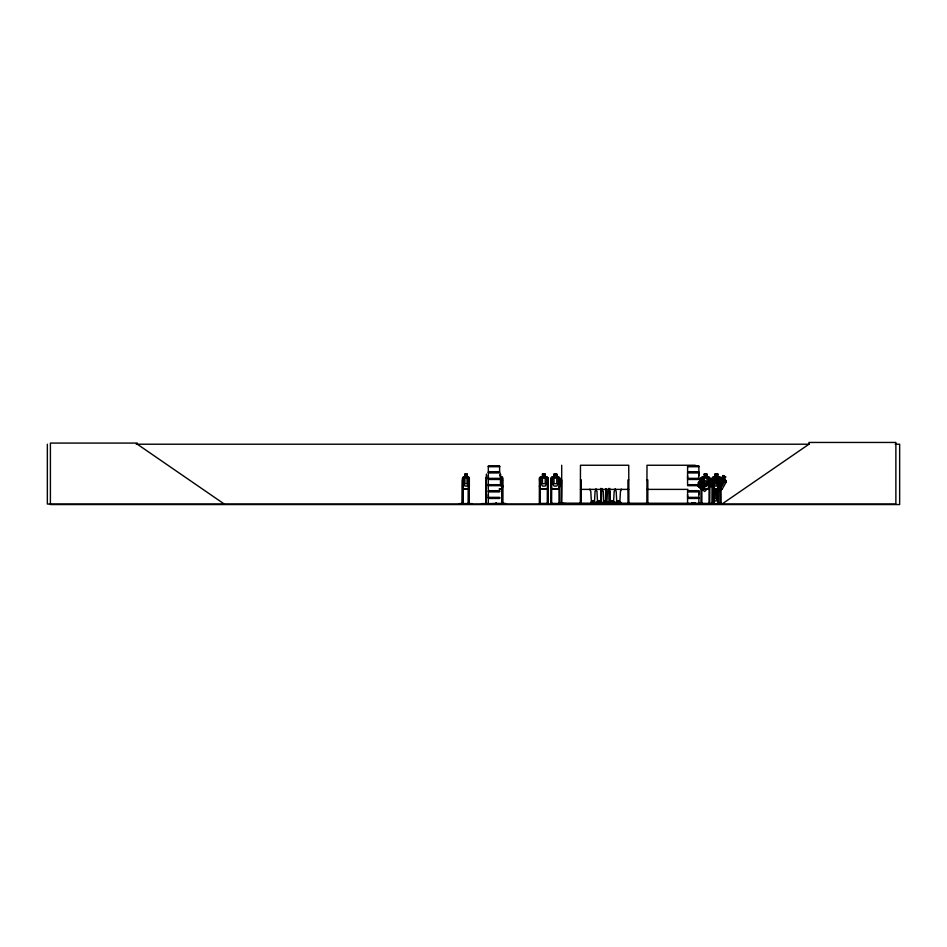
<?xml version="1.0" encoding="UTF-8"?>
<svg xmlns="http://www.w3.org/2000/svg" width="947" height="947" viewBox="0 0 947 947"><rect width="100%" height="100%" fill="white"/><g stroke="black" fill="none" stroke-linecap="round" stroke-linejoin="round"><path stroke-width="1.42" d="M499.614 497.341L488.321 497.341L488.332 494.571M499.614 478.353L488.321 478.353L488.332 475.583M687.581 497.341L687.581 491.789L698.874 491.789L698.862 497.341L687.581 497.341L687.593 494.571M687.581 478.353L687.581 472.813L698.874 472.813L698.862 478.353L687.581 478.353L687.593 475.583M698.862 494.571L698.862 491.789M698.862 475.583L698.862 472.813M481.55 504.029L505.639 503.97M481.621 504.029L490.664 504.029M486.285 489.019L486.237 486.06M566.069 503.579L551.805 503.413M486.379 486.06L486.415 483.68L486.344 489.019M486.237 478.14L486.344 477.051L486.249 504.041L486.379 474.08M687.333 503.591L699.324 504.029L699.253 503.295M592.846 501.484L592.739 500.892M605.287 500.939L605.476 501.567L605.571 500.892M611.951 500.939L612.141 501.567L612.236 500.892M618.64 501.223L617.941 501.212L618.592 501.472M612.413 501.212L611.774 501.401M717.518 503.934L718.098 500.963L717.601 503.934M718.335 486.06L717.743 489.019L718.299 486.071M698.46 482.437L701.372 483.23C699.004 479.289 702.65 478.01 702.319 483.266L706.131 484.272L705.598 485.113M722.301 504.041L709.729 503.591L722.336 503.591M709.717 503.97L722.336 503.97M468.505 489.019L469.345 486.071L469.345 478.093L468.481 477.051M502.668 486.06L501.91 488.924L499.318 488.924M501.969 489.019L502.81 486.071M459.319 503.591L472.174 503.591M492.771 503.591L505.591 503.544L481.561 503.591M605.109 501.401L605.749 501.212M559.76 486.06L558.766 488.924L551.935 488.924M720.88 486.06L719.886 488.924L713.055 488.924M720.975 486.071L719.957 489.019L712.984 489.019L712.073 486.071M488.25 484.876L499.625 485.053M550.74 503.591L550.953 478.105L551.9 477.051L553.924 477.051L553.924 474.08L556.883 474.08L556.883 477.051L558.813 477.051L559.855 478.093L559.855 486.071L558.837 489.019L551.864 489.019L550.953 486.071M579.848 504.029L579.872 503.295M580.345 503.922L580.475 465.249L628.737 465.249L628.891 503.544M600.718 503.544L601.357 503.65C599.711 504.775 602.043 499.554 601.452 503.993L601.617 488.427M646.86 503.544L647.002 465.249L695.276 465.249M700.934 503.922L701.064 479.916L701.881 479.916L701.881 504.041M500.478 486.06L501.602 483.68L501.602 478.14L500.478 477.146L500.407 474.175M713.849 503.828L713.233 493.02L713.825 491.955L717.589 491.955M714.014 477.051L713.411 504.041M599.001 500.939L599.179 501.567L598.895 500.892M718.56 480.709L719.945 478.306L721.721 478.199L723.212 475.619L725.603 477.004M724.254 479.549L725.923 480.508L726.302 481.94L722.312 488.841L719.957 490.889L716.334 488.806M539.482 478.152L540.37 477.146L547.2 477.146M701.218 478.152L702.106 477.146L708.936 477.146M590.443 504.029L591.011 502.076M593.816 504.029L594.988 503.331M595.272 504.017L594.089 504.029M597.095 504.017L598.078 503.993L596.515 504.029M597.794 504.017L596.29 504.041L596.574 503.331M601.404 503.828L599.889 504.029L600.824 504.017L600.8 488.427M602.979 503.331L602.623 504.029M602.884 504.029L603.097 502.076L603.452 503.331M602.86 503.65L604.079 504.017M604.34 504.017L603.464 504.041M607.69 503.828L606.151 504.005L607.643 503.65L607.631 502.076M609.548 503.331L609.288 504.029M613.68 504.017L614.319 502.076L614.556 504.017M616.426 503.331L616.047 502.076L615.574 504.029M616.071 502.076L615.834 504.029M615.834 503.331L617.29 504.017L616.071 503.65M617.314 503.993L616.911 503.828M619.717 503.804L620.96 503.993L619.208 504.029M620.664 504.017L619.48 504.029M699.762 479.466L702.07 477.051L704.083 477.051M698.353 478.069L699.762 479.608L701.159 478.211L702.556 478.211M722.241 488.782L719.945 490.771L716.394 488.723M722.016 504.041L808.951 444.214L808.951 442.45L895.874 442.45L895.874 504.041L47.35 504.041L47.35 444.214M713.659 478.14L715.139 477.146L715.127 474.08M718.595 484.331L720.418 483.242C719.211 487.729 722.703 488.723 721.247 482.994C726.763 481.49 724.147 478.933 721.034 482.07C722.419 477.667 718.501 477.454 720.193 482.366L718.027 483.609M719.661 487.291L722.135 485.977L724.905 481.183L724.124 479.584L725.745 476.968L723.165 475.489L721.685 478.057L718.004 477.051M705.598 485.077L702.343 484.13C704.722 488.096 701.502 490.061 701.431 484.118L697.963 483.219M590.182 504.029L590.419 503.331M597.131 504.041L596.574 503.65L614.319 503.65M603.724 504.041L603.132 503.65M606.459 503.828L607.418 503.331M609.477 503.828L611.028 503.993L609.525 503.65M613.763 504.041L612.875 504.041L614.047 503.65L614.283 502.076M539.115 503.982L540.24 503.165M687.558 484.828L698.886 485.113M718.584 477.489L719.933 477.051L720.975 478.093L721.141 503.97M699.762 479.608L701.514 479.253L705.432 483.183L706.06 485.906L704.095 487.871L701.372 487.232L698.424 484.296M136.226 444.214L809.401 444.214M895.211 444.214L899.65 444.214L899.65 504.55L50.404 504.55L50.404 443.078L137.339 443.078L137.339 444.214L224.261 504.041M488.309 466.125L499.625 466.125M687.581 466.125L698.886 466.125M499.625 466.35L488.309 466.35L488.332 471.701L499.614 471.701L499.614 466.35M488.332 466.682L499.602 466.682M687.593 466.682L698.862 466.682M488.25 472.08L499.696 472.08M687.51 472.08L698.957 472.08M488.25 472.423L499.696 472.423M687.51 472.423L698.957 472.423M499.614 472.813L488.321 472.813L488.321 478.353M467.096 474.08L464.788 474.08L464.859 477.146L463.793 478.14L463.793 483.68L464.918 486.06L467.025 486.06L468.149 483.68L468.149 478.14L467.025 477.146L467.037 474.08M500.549 474.08L500.478 477.146L501.981 477.146L502.668 478.14M464.859 474.175L467.025 474.175M542.453 474.175L545.223 474.175L545.223 477.146L546.703 478.14L546.703 483.68L545.223 486.06L542.453 486.06L540.974 483.68L540.974 478.14L542.453 477.146L542.359 474.08L545.318 474.08L545.318 477.051L547.248 477.051L548.289 478.093L548.289 486.071L547.271 489.019L540.299 489.019L539.388 486.071M704.189 474.175L706.959 474.175L706.959 477.146L708.439 478.14L708.439 483.68L706.959 486.06L704.189 486.06L702.698 483.68L702.698 478.14L704.189 477.146L704.083 474.08L707.054 474.08L707.054 477.051L708.983 477.051L710.025 478.093L710.025 486.071L709.007 489.019L702.035 489.019L701.123 486.071L701.123 478.105L702.603 478.105L708.238 483.751L709.611 486.557L704.675 491.493L698.188 486.296M715.092 474.175L717.909 474.175M464.847 477.051L463.249 477.051L462.538 478.105L462.42 504.041M467.037 477.051L468.552 477.051M500.478 477.051L502.005 477.051M542.359 477.051L540.335 477.051L539.388 478.105L539.328 504.041M715.127 477.051L713.02 477.051L712.073 478.105L711.931 503.97L711.919 503.165L712.925 503.165M716.678 477.051L717.814 477.051L718.382 478.093L718.276 504.041M551.935 477.146L558.766 477.146L559.76 478.14L559.76 504.041M713.055 477.146L719.886 477.146L725.84 480.567L726.195 481.928M468.576 489.019L463.225 489.019L462.598 478.105L463.355 477.146L468.516 477.146L469.345 478.093M713.411 478.105L713.73 492.689M488.25 478.744L499.696 478.744M687.51 478.744L698.957 478.744M488.25 479.087L499.696 479.087M687.51 479.087L698.957 479.087M499.614 479.478L488.321 479.478L488.321 484.817L499.625 484.817M698.874 479.478L687.581 479.478L687.581 484.817L698.886 484.828M469.203 479.916L468.374 479.916L468.303 504.041M486.296 479.916L485.977 504.041M502.668 479.916L501.839 479.916L501.969 504.041M539.328 479.916L540.145 479.916L540.24 504.041M548.195 479.916L547.378 479.916L547.283 504.041M550.894 479.916L551.71 479.916L551.616 504.041M559.76 479.916L558.943 479.916L559.038 504.041M561.701 479.916L561.393 504.041M580.475 479.916L581.292 479.916L581.198 504.041M628.749 479.916L627.92 479.916L628.027 504.041M647.002 479.916L647.819 479.916L647.819 504.041M709.93 479.916L709.114 479.916L709.019 504.041M712.014 479.916L712.831 479.916L712.925 504.041M713.47 479.916L714.18 479.916M720.88 479.916L720.051 479.916L720.146 504.041M488.332 484.675L499.602 484.675M687.593 484.675L698.862 484.675M499.625 485.314L488.309 485.338L488.332 490.676L499.614 490.676M687.581 485.314L698.886 485.314M488.332 485.657L499.602 485.657M687.593 485.657L698.862 485.657M462.538 486.071L463.296 489.019M469.345 486.071L468.457 488.924L463.284 488.924M713.411 486.071L714.038 488.924M540.37 488.924L547.2 488.924M702.106 488.924L708.936 488.924M499.318 489.019L502.028 489.019M580.475 489.386L628.737 489.386M647.002 489.386L687.96 489.386M687.581 490.676L698.874 490.676M488.25 491.067L499.696 491.067M687.51 491.067L698.957 491.067M488.25 491.41L499.696 491.41M687.51 491.41L698.957 491.41M499.614 491.789L488.321 491.789L488.321 497.341M488.25 497.72L499.696 497.72M687.51 497.72L698.957 497.72M488.25 498.063L499.696 498.063M687.51 498.063L698.957 498.063M499.614 498.453L488.321 498.453L488.297 504.029M713.316 500.975L713.813 503.934L713.92 479.916M596.811 502.076L597.19 503.331M607.654 502.076L607.643 503.65M462.207 503.165L463.19 503.165L463.19 504.041M468.292 503.165L469.274 503.165M486.391 503.165L485.835 504.041M502.739 503.165L501.756 503.165L501.768 504.041M547.283 503.165L548.289 503.165L548.289 504.041L548.195 478.14M550.799 503.165L551.805 503.165L551.805 504.041M561.299 503.165L700.129 503.295L700.129 504.041M700.969 503.165L701.976 503.165L701.976 504.041M709.019 503.165L710.12 503.97M713.387 503.165L714.251 503.165M718.666 503.165L717.802 503.165L717.826 504.041M720.975 503.165L719.957 503.165L719.957 504.041M540.24 503.413L547.283 503.413M701.976 503.413L709.019 503.413M615.81 503.65L620.605 503.65M594.574 504.017L595.556 503.993L595.213 502.076L595.213 503.65L590.679 503.65M687.558 504.029L687.581 498.453L698.874 498.453L698.874 503.804M559.937 503.97L559.855 503.165L558.848 503.165L558.848 504.041M698.27 486.237L701.999 489.966M501.946 477.051L502.81 478.093L502.739 504.041M717.731 477.051L718.098 504.041M708.155 483.81L709.492 486.533M713.47 486.06L714.002 489.019M720.774 503.165L720.774 504.041M719.4 483.68L719.4 478.14L717.909 477.146L718.004 474.08L715.044 474.08L714.287 483.68L715.092 486.06L716.619 486.06L717.435 483.68L716.678 474.08M718.584 504.041L718.595 479.916L717.885 479.916L717.885 504.041M717.412 475.666L717.412 474.672L715.364 474.672L715.364 475.666L716.346 475.666L716.346 474.672M716.761 474.08L716.701 477.146M716.536 488.983L716.536 491.955M716.453 488.983L717.21 498.584L716.406 500.963L714.902 500.963L714.085 498.584L714.843 488.983M714.926 488.983L714.985 492.049M714.18 485.586L714.18 492.689M714.168 503.165L714.227 504.041M713.967 503.165L713.967 504.041M713.73 503.165L713.671 504.041M712.748 503.165L712.736 504.041M712.168 478.152L712.168 486.06M709.93 478.14L709.765 503.544M709.208 503.165L709.208 504.041M701.159 503.165L701.159 504.041M695.37 503.165L695.335 504.041M695.181 503.165L695.051 504.041L694.956 503.165M694.601 503.165L694.636 504.041L694.459 503.165M694.364 503.413L694.364 504.041M693.133 503.165L693.05 504.041M692.991 503.165L692.979 504.041M691.724 503.165L691.795 504.041M691.606 503.165L691.606 504.041M647.914 503.165L647.914 504.041M647.097 503.165L647.097 504.041M646.114 503.295L646.114 504.041M629.779 503.295L629.779 504.041M628.642 503.165L628.654 504.041M627.837 503.165L627.825 504.041M619.03 503.331L619.03 500.691L617.645 500.691L617.645 503.331M612.745 503.331L612.745 500.691L611.36 500.691L611.36 503.331M610.14 503.331L609.761 502.076L609.785 504.041L609.667 488.427M608.85 488.427L608.945 504.041M608.755 503.165L608.755 504.041M606.056 504.041L606.08 500.691L604.695 500.691L604.695 503.331M605.962 488.628L605.95 504.041M605.642 488.628L605.642 504.041M605.607 503.165L605.547 504.041M601.712 503.165L601.712 504.041M599.794 503.331L599.794 500.691L598.409 500.691L598.409 503.331M596.847 502.076L596.811 503.65M593.639 503.331L593.639 500.691L592.254 500.691L592.254 503.331M581.387 503.165L581.387 504.041M580.57 503.165L580.57 504.041M563.145 503.295L563.145 504.041M561.701 465.249L561.701 504.041M551.047 478.152L551.047 486.06M550.988 503.165L550.988 504.041M547.473 503.165L547.473 504.041M540.05 503.165L540.05 504.041M502.466 479.916L502.466 504.041M502.36 503.165L502.324 504.041M502.04 479.916L502.04 504.041M500.478 478.14L500.478 483.68M500.099 474.672L500.099 475.666M496.548 503.165L496.619 504.041M496.417 504.041L496.346 503.165L496.216 504.041M496.062 503.165L495.932 504.041M469.274 478.093L469.191 504.041M469.002 479.916L469.002 504.041M468.86 503.165L468.718 504.041M468.587 479.916L468.516 504.041M462.976 504.041L463.119 479.916L462.29 479.916L462.219 504.041M462.905 479.916L462.905 504.041M462.633 503.165L462.598 504.041M621.339 489.114A3.019 3.019 0 0 1 620.451 491.256L619.823 502.881L616.805 502.881L616.189 491.256A3.019 3.019 0 0 1 615.301 489.114M615.053 489.114A3.019 3.019 0 0 1 614.165 491.256L613.538 502.881L610.531 502.881L609.904 491.256A3.019 3.019 0 0 1 609.016 489.114M608.388 489.114A3.019 3.019 0 0 1 607.501 491.256L606.885 502.881L603.866 502.881L603.239 491.256A3.019 3.019 0 0 1 602.351 489.114M602.103 489.114A3.019 3.019 0 0 1 601.215 491.256L600.599 502.881L597.581 502.881L596.953 491.256A3.019 3.019 0 0 1 596.065 489.114M595.947 489.114A3.019 3.019 0 0 1 595.059 491.256L594.432 502.881L591.413 502.881L590.798 491.256A3.019 3.019 0 0 1 589.91 489.114M601.274 503.555L610.72 503.828L601.274 503.591M721.223 479.052L718.453 483.858L720.856 485.243L723.626 480.437L721.223 479.052M723.39 476.294L722.892 477.158L724.431 478.046L724.928 477.193L723.39 476.294M558.268 483.68L556.789 486.06L554.019 486.06L552.527 483.68L552.527 478.14L554.019 477.146L554.019 474.175L556.789 474.175L556.789 477.146L558.268 478.14L558.268 483.68M700.46 480.307L698.495 482.272L702.414 486.19L704.379 484.225L700.46 480.307M698.886 466.326L687.581 466.35L687.593 471.701L698.874 471.701L698.874 466.35M466.646 474.672L465.297 474.672L465.297 475.666L466.646 475.666L466.646 474.672M544.726 474.672L542.951 474.672L542.951 475.666L544.726 475.666L544.726 474.672M556.291 474.672L554.516 474.672L554.516 475.666L556.291 475.666L556.291 474.672M706.462 474.672L704.686 474.672L704.686 475.666L706.462 475.666L706.462 474.672M467.025 478.14L464.918 478.14L464.918 483.68L467.025 483.68L467.025 478.14M545.223 478.14L542.453 478.14L542.453 483.68L545.223 483.68L545.223 478.14M556.789 478.14L554.019 478.14L554.019 483.68L556.789 483.68L556.789 478.14M706.959 478.14L704.189 478.14L704.189 483.68L706.959 483.68L706.959 478.14M716.619 478.14L715.092 478.14L715.092 483.68L716.619 483.68L716.619 478.14M716.133 489.575L715.163 489.575L715.163 490.57L716.133 490.57L716.133 489.575M716.406 493.044L714.902 493.044L714.902 498.584L716.406 498.584L716.406 493.044M718.157 493.008L717.483 492.049L718.098 493.044M620.605 502.076L620.403 503.65L620.605 502.076M692.671 504.041L692.683 503.165L692.6 504.041M692.115 504.041L692.103 503.165L691.985 504.041M495.719 504.041L495.766 503.165L495.648 504.041"/></g></svg>
